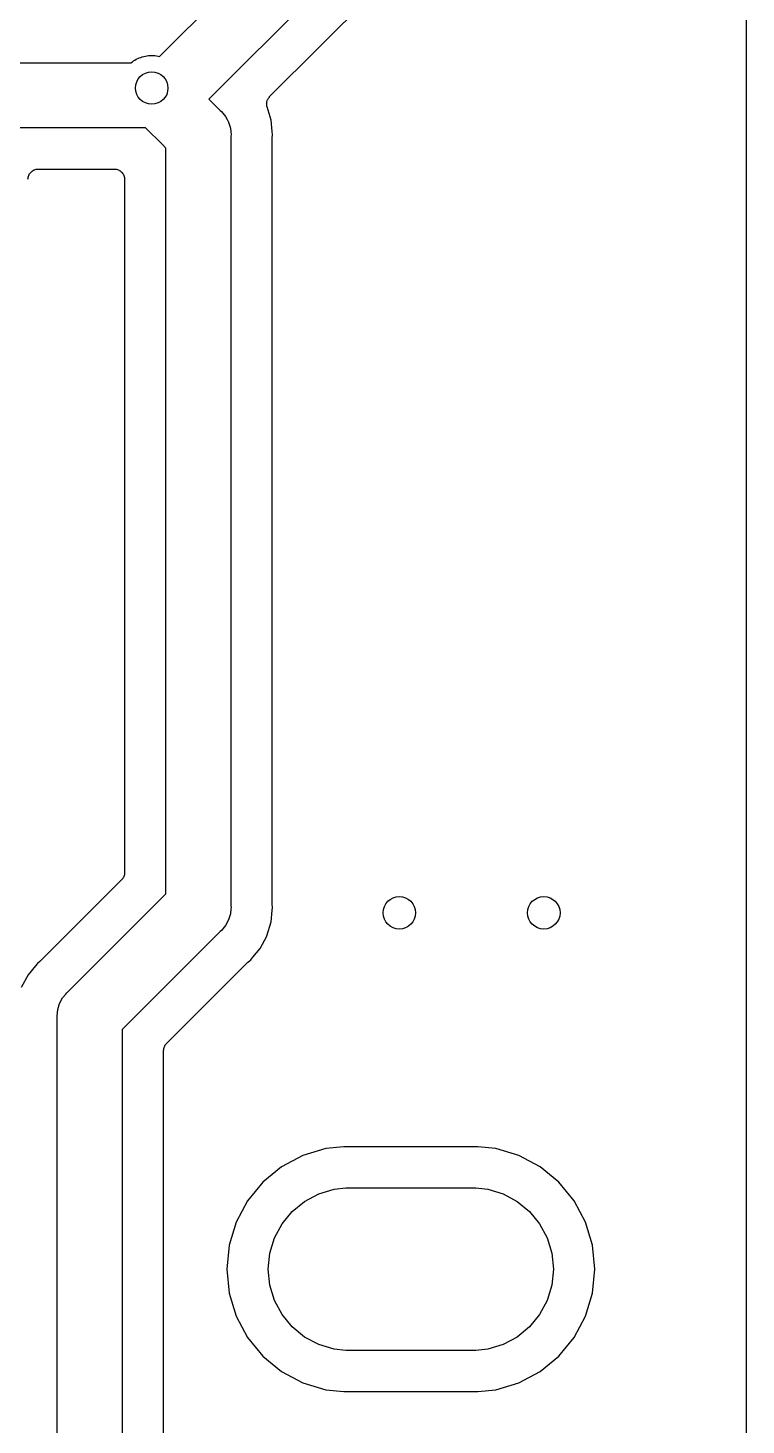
# Model space of a CAD drawing. Extents: x 3.65 to 7.93, y -5.83 to -2.58.
# Drawn here: x 7.58 to 7.928, y -4.098 to -3.421 of the extents above; entities that cross this region are included whole.
import ezdxf

# ---------------------------------------------------------------- set-up
doc = ezdxf.new("R2010")
doc.units = 0
doc.header["$MEASUREMENT"] = 0
doc.layers.add('BLACK', color=7, linetype='CONTINUOUS')

msp = doc.modelspace()

# ---------------------------------------------------------------- linework, layer by layer
at = {"layer": 'BLACK', "linetype": 'CONTINUOUS'}
for p, q in [((7.92803, -2.58697), (7.92803, -5.82303)), ((7.64382, -3.4347), (7.71465, -3.36387)), ((7.74098, -3.38208), (7.66766, -3.45539)), ((7.69716, -3.45418), (7.75426, -3.39709)), ((7.63394, -3.43538), (7.63469, -3.43515)), ((7.63469, -3.43515), (7.63541, -3.43486)), ((7.63541, -3.43486), (7.63617, -3.43471)), ((7.63617, -3.43471), (7.63691, -3.43448)), ((7.63691, -3.43448), (7.63769, -3.4344)), ((7.63769, -3.4344), (7.63845, -3.43425)), ((7.63845, -3.43425), (7.63923, -3.43425)), ((7.63923, -3.43425), (7.64, -3.43418)), ((7.64, -3.43418), (7.64077, -3.43425)), ((7.64077, -3.43425), (7.64155, -3.43425)), ((7.64155, -3.43425), (7.64231, -3.4344)), ((7.64231, -3.4344), (7.64309, -3.43448)), ((7.64309, -3.43448), (7.64382, -3.4347)), ((7.56756, -3.43781), (7.62991, -3.43781)), ((7.62991, -3.43781), (7.62996, -3.43777)), ((7.62996, -3.43777), (7.63061, -3.43734)), ((7.63061, -3.43734), (7.63121, -3.43684)), ((7.63121, -3.43684), (7.63189, -3.43648)), ((7.63189, -3.43648), (7.63254, -3.43604)), ((7.63254, -3.43604), (7.63326, -3.43575)), ((7.63326, -3.43575), (7.63394, -3.43538)), ((7.66766, -3.45539), (7.67323, -3.46096)), ((7.69608, -3.4558), (7.6962, -3.45556)), ((7.6962, -3.45556), (7.69631, -3.45532)), ((7.69631, -3.45532), (7.69643, -3.45513)), ((7.69643, -3.45513), (7.69654, -3.45494)), ((7.69654, -3.45494), (7.69671, -3.45473)), ((7.69671, -3.45473), (7.69686, -3.45451)), ((7.69686, -3.45451), (7.69702, -3.45436)), ((7.69702, -3.45436), (7.69716, -3.45418)), ((7.67323, -3.46096), (7.67383, -3.46145)), ((7.67383, -3.46145), (7.6758, -3.46385)), ((7.69569, -3.4577), (7.69572, -3.45744)), ((7.69572, -3.45792), (7.69569, -3.4577)), ((7.69571, -3.45814), (7.69572, -3.45792)), ((7.69576, -3.45841), (7.69571, -3.45814)), ((7.69572, -3.45717), (7.69577, -3.45695)), ((7.69572, -3.45744), (7.69572, -3.45717)), ((7.69579, -3.45867), (7.69576, -3.45841)), ((7.69577, -3.45695), (7.69579, -3.45673)), ((7.69579, -3.45673), (7.69587, -3.45648)), ((7.69585, -3.45889), (7.69579, -3.45867)), ((7.69589, -3.4591), (7.69585, -3.45889)), ((7.69587, -3.45648), (7.69593, -3.45621)), ((7.69591, -3.45917), (7.69589, -3.4591)), ((7.69787, -3.46563), (7.69591, -3.45917)), ((7.69593, -3.45621), (7.69601, -3.45601)), ((7.69601, -3.45601), (7.69608, -3.4558)), ((7.6758, -3.46385), (7.67651, -3.46518)), ((7.67651, -3.46518), (7.67726, -3.46658)), ((7.67726, -3.46658), (7.67813, -3.46946)), ((7.69841, -3.47112), (7.69787, -3.46563)), ((7.63704, -3.46931), (7.44524, -3.46931)), ((7.64516, -3.47743), (7.63704, -3.46931)), ((7.67813, -3.46946), (7.67816, -3.46955)), ((7.67816, -3.46955), (7.6783, -3.47103)), ((7.6783, -3.47103), (7.67846, -3.47264)), ((7.67846, -3.47264), (7.67839, -3.47341)), ((7.67839, -3.47341), (7.67839, -3.84659)), ((7.69839, -3.47457), (7.69841, -3.47436)), ((7.69839, -3.47464), (7.69839, -3.47457)), ((7.69839, -3.84536), (7.69839, -3.47464)), ((7.69841, -3.47113), (7.69841, -3.47112)), ((7.69856, -3.47264), (7.69841, -3.47113)), ((7.69841, -3.47415), (7.69856, -3.47264)), ((7.69841, -3.47436), (7.69841, -3.47415)), ((7.64689, -3.47916), (7.64516, -3.47743)), ((7.64516, -3.47743), (7.64516, -3.47743)), ((7.64689, -3.84084), (7.64689, -3.47916)), ((7.58358, -3.48954), (7.58403, -3.48941)), ((7.58403, -3.48941), (7.58405, -3.4894)), ((7.58405, -3.4894), (7.58406, -3.4894)), ((7.58406, -3.4894), (7.58453, -3.48936)), ((7.58453, -3.48936), (7.585, -3.48931)), ((7.585, -3.48931), (7.62189, -3.48931)), ((7.62189, -3.48931), (7.62192, -3.48931)), ((7.62192, -3.48931), (7.62193, -3.48931)), ((7.62193, -3.48931), (7.62193, -3.48931)), ((7.62193, -3.48931), (7.62196, -3.48931)), ((7.62196, -3.48931), (7.62243, -3.48936)), ((7.62243, -3.48936), (7.6229, -3.48941)), ((7.6229, -3.48941), (7.62291, -3.48942)), ((7.62291, -3.48942), (7.62293, -3.48942)), ((7.62293, -3.48942), (7.62338, -3.48956)), ((7.58, -3.49424), (7.58005, -3.49377)), ((7.58005, -3.49377), (7.5801, -3.49331)), ((7.5801, -3.49331), (7.58011, -3.49329)), ((7.58011, -3.49327), (7.58025, -3.49282)), ((7.58011, -3.49329), (7.58011, -3.49327)), ((7.58025, -3.49282), (7.58039, -3.49237)), ((7.58039, -3.49237), (7.5804, -3.49236)), ((7.5804, -3.49234), (7.58063, -3.49193)), ((7.5804, -3.49236), (7.5804, -3.49234)), ((7.58063, -3.49193), (7.58085, -3.49152)), ((7.58085, -3.49152), (7.58087, -3.4915)), ((7.58087, -3.49149), (7.58118, -3.49113)), ((7.58087, -3.4915), (7.58087, -3.49149)), ((7.58118, -3.49113), (7.58148, -3.49076)), ((7.58148, -3.49076), (7.58149, -3.49075)), ((7.58149, -3.49075), (7.5815, -3.49074)), ((7.5815, -3.49074), (7.58187, -3.49044)), ((7.58187, -3.49044), (7.58223, -3.49015)), ((7.58223, -3.49015), (7.58225, -3.49014)), ((7.58225, -3.49014), (7.58226, -3.49013)), ((7.58226, -3.49013), (7.58268, -3.48991)), ((7.58268, -3.48991), (7.58309, -3.48969)), ((7.58309, -3.48969), (7.58311, -3.48968)), ((7.58311, -3.48968), (7.58313, -3.48968)), ((7.58313, -3.48968), (7.58358, -3.48954)), ((7.62338, -3.48956), (7.62383, -3.4897)), ((7.62383, -3.4897), (7.62384, -3.48971)), ((7.62384, -3.48971), (7.62386, -3.48972)), ((7.62386, -3.48972), (7.62427, -3.48994)), ((7.62427, -3.48994), (7.62469, -3.49017)), ((7.62469, -3.49017), (7.6247, -3.49018)), ((7.6247, -3.49018), (7.62472, -3.49019)), ((7.62472, -3.49019), (7.62507, -3.49049)), ((7.62507, -3.49049), (7.62544, -3.49079)), ((7.62544, -3.49079), (7.62545, -3.4908)), ((7.62545, -3.4908), (7.62546, -3.49081)), ((7.62546, -3.49081), (7.62576, -3.49118)), ((7.62576, -3.49118), (7.62605, -3.49154)), ((7.62605, -3.49154), (7.62606, -3.49156)), ((7.62606, -3.49156), (7.62607, -3.49157)), ((7.62607, -3.49157), (7.62629, -3.49199)), ((7.62629, -3.49199), (7.62651, -3.49241)), ((7.62651, -3.49241), (7.62652, -3.49242)), ((7.62652, -3.49242), (7.62653, -3.49244)), ((7.62653, -3.49244), (7.62666, -3.49289)), ((7.62666, -3.49289), (7.62679, -3.49334)), ((7.62679, -3.49334), (7.6268, -3.49336)), ((7.6268, -3.49336), (7.6268, -3.49337)), ((7.6268, -3.49337), (7.62684, -3.49384)), ((7.62684, -3.49384), (7.62689, -3.49431)), ((7.62689, -3.49431), (7.62689, -3.83048)), ((7.62543, -3.83402), (7.58614, -3.87331)), ((7.62572, -3.83366), (7.62543, -3.83402)), ((7.62602, -3.83331), (7.62572, -3.83366)), ((7.62603, -3.83329), (7.62602, -3.83331)), ((7.62605, -3.83326), (7.62603, -3.83329)), ((7.62626, -3.83286), (7.62605, -3.83326)), ((7.62649, -3.83245), (7.62626, -3.83286)), ((7.62651, -3.8324), (7.62649, -3.83243)), ((7.62649, -3.83243), (7.62649, -3.83245)), ((7.62664, -3.83196), (7.62651, -3.8324)), ((7.62678, -3.83152), (7.62664, -3.83196)), ((7.62679, -3.83147), (7.62678, -3.8315)), ((7.62678, -3.8315), (7.62678, -3.83152)), ((7.62684, -3.83101), (7.62679, -3.83147)), ((7.62689, -3.83055), (7.62684, -3.83101)), ((7.62689, -3.83048), (7.62689, -3.8305)), ((7.62689, -3.8305), (7.62689, -3.8305)), ((7.62689, -3.8305), (7.62689, -3.8305)), ((7.62689, -3.8305), (7.62689, -3.83055)), ((7.59941, -3.88832), (7.64689, -3.84084)), ((7.67839, -3.84814), (7.67816, -3.85045)), ((7.67839, -3.84659), (7.67846, -3.84736)), ((7.67846, -3.84736), (7.67839, -3.84814)), ((7.67839, -3.84814), (7.67839, -3.84814)), ((7.69841, -3.84557), (7.69839, -3.84536)), ((7.6984, -3.84578), (7.69841, -3.84557)), ((7.69841, -3.84585), (7.6984, -3.84578)), ((7.69856, -3.84736), (7.69841, -3.84585)), ((7.69841, -3.84887), (7.69856, -3.84736)), ((7.67726, -3.85342), (7.6758, -3.85615)), ((7.67816, -3.85045), (7.67726, -3.85342)), ((7.69582, -3.86111), (7.69787, -3.85437)), ((7.69787, -3.85437), (7.69841, -3.84887)), ((7.69841, -3.84887), (7.69841, -3.84887)), ((7.67323, -3.85904), (7.62575, -3.90652)), ((7.67383, -3.85855), (7.67323, -3.85904)), ((7.6758, -3.85615), (7.67383, -3.85855)), ((7.69251, -3.86732), (7.69575, -3.86125)), ((7.69575, -3.86125), (7.69582, -3.86111)), ((7.69575, -3.86125), (7.69575, -3.86125)), ((7.689, -3.87158), (7.69251, -3.86732)), ((7.5846, -3.8746), (7.58364, -3.87577)), ((7.58577, -3.87364), (7.5846, -3.8746)), ((7.58592, -3.87349), (7.58577, -3.87364)), ((7.58609, -3.87336), (7.58592, -3.87349)), ((7.58614, -3.87331), (7.58609, -3.87336)), ((7.64721, -3.91334), (7.6865, -3.87405)), ((7.6865, -3.87405), (7.68655, -3.87401)), ((7.68655, -3.87401), (7.68672, -3.87387)), ((7.68672, -3.87387), (7.68686, -3.87373)), ((7.68686, -3.87373), (7.68804, -3.87276)), ((7.68804, -3.87276), (7.689, -3.87159)), ((7.689, -3.87159), (7.689, -3.87158)), ((7.58013, -3.88004), (7.57681, -3.88625)), ((7.58364, -3.87577), (7.58013, -3.88004)), ((7.58364, -3.87577), (7.58364, -3.87577)), ((7.59832, -3.88941), (7.59881, -3.88881)), ((7.59881, -3.88881), (7.59941, -3.88832)), ((7.59448, -3.89691), (7.59538, -3.89394)), ((7.59538, -3.89394), (7.59684, -3.89121)), ((7.59684, -3.89121), (7.59832, -3.88941)), ((7.59832, -3.88941), (7.59832, -3.88941)), ((7.59418, -3.9), (7.59448, -3.89691)), ((7.59425, -3.90077), (7.59418, -3.9)), ((7.59425, -4.41923), (7.59425, -3.90077)), ((7.62575, -3.90652), (7.62575, -4.41348)), ((7.64575, -3.91681), (7.6458, -3.91635)), ((7.6458, -3.91635), (7.64585, -3.91589)), ((7.64585, -3.91586), (7.64586, -3.91584)), ((7.64585, -3.91589), (7.64585, -3.91586)), ((7.64586, -3.91584), (7.646, -3.9154)), ((7.646, -3.9154), (7.64613, -3.91496)), ((7.64613, -3.91496), (7.64614, -3.91493)), ((7.64614, -3.91493), (7.64615, -3.91491)), ((7.64615, -3.91491), (7.64638, -3.9145)), ((7.64638, -3.9145), (7.64659, -3.9141)), ((7.64659, -3.9141), (7.64661, -3.91408)), ((7.64661, -3.91408), (7.64662, -3.91405)), ((7.64662, -3.91405), (7.64692, -3.9137)), ((7.64692, -3.9137), (7.64721, -3.91334)), ((7.64575, -3.91686), (7.64575, -3.91681)), ((7.64575, -3.91688), (7.64575, -3.91686)), ((7.64575, -3.91686), (7.64575, -3.91686)), ((7.64575, -3.91686), (7.64575, -3.91686)), ((7.64575, -4.40312), (7.64575, -3.91688)), ((7.73315, -3.96346), (7.72442, -3.96432)), ((7.79803, -3.96346), (7.73315, -3.96346)), ((7.80676, -3.96432), (7.79803, -3.96346)), ((7.71323, -3.96772), (7.70292, -3.97323)), ((7.72442, -3.96432), (7.71323, -3.96772)), ((7.81795, -3.96772), (7.80676, -3.96432)), ((7.82826, -3.97323), (7.81795, -3.96772)), ((7.70292, -3.97323), (7.69388, -3.98065)), ((7.8373, -3.98065), (7.82826, -3.97323)), ((7.69388, -3.98065), (7.68646, -3.98969)), ((7.72092, -3.98629), (7.72835, -3.98403)), ((7.72835, -3.98403), (7.73413, -3.98346)), ((7.73413, -3.98346), (7.79705, -3.98346)), ((7.79705, -3.98346), (7.80284, -3.98403)), ((7.80284, -3.98403), (7.81026, -3.98629)), ((7.84472, -3.98969), (7.8373, -3.98065)), ((7.68646, -3.98969), (7.68095, -4)), ((7.70809, -3.99486), (7.71408, -3.98994)), ((7.71408, -3.98994), (7.72092, -3.98629)), ((7.81026, -3.98629), (7.8171, -3.98994)), ((7.8171, -3.98994), (7.82309, -3.99486)), ((7.85023, -4), (7.84472, -3.98969)), ((7.70317, -4.00086), (7.70809, -3.99486)), ((7.82309, -3.99486), (7.82801, -4.00086)), ((7.68095, -4), (7.67755, -4.0112)), ((7.69951, -4.0077), (7.70317, -4.00086)), ((7.82801, -4.00086), (7.83167, -4.0077)), ((7.85363, -4.0112), (7.85023, -4)), ((7.67755, -4.0112), (7.67641, -4.02283)), ((7.69726, -4.01512), (7.69951, -4.0077)), ((7.83167, -4.0077), (7.83392, -4.01512)), ((7.85478, -4.02283), (7.85363, -4.0112)), ((7.6965, -4.02283), (7.69726, -4.01512)), ((7.83392, -4.01512), (7.83468, -4.02283)), ((7.67641, -4.02283), (7.67755, -4.03447)), ((7.69726, -4.03055), (7.6965, -4.02283)), ((7.83468, -4.02283), (7.83392, -4.03055)), ((7.85363, -4.03447), (7.85478, -4.02283)), ((7.69951, -4.03797), (7.69726, -4.03055)), ((7.83392, -4.03055), (7.83167, -4.03797)), ((7.67755, -4.03447), (7.68095, -4.04566)), ((7.70317, -4.04481), (7.69951, -4.03797)), ((7.83167, -4.03797), (7.82801, -4.04481)), ((7.85023, -4.04566), (7.85363, -4.03447)), ((7.70809, -4.05081), (7.70317, -4.04481)), ((7.82801, -4.04481), (7.82309, -4.05081)), ((7.68095, -4.04566), (7.68646, -4.05598)), ((7.71408, -4.05573), (7.70809, -4.05081)), ((7.82309, -4.05081), (7.8171, -4.05573)), ((7.84472, -4.05598), (7.85023, -4.04566)), ((7.68646, -4.05598), (7.69388, -4.06502)), ((7.72092, -4.05938), (7.71408, -4.05573)), ((7.8171, -4.05573), (7.81026, -4.05938)), ((7.8373, -4.06502), (7.84472, -4.05598)), ((7.69388, -4.06502), (7.70292, -4.07244)), ((7.72835, -4.06164), (7.72092, -4.05938)), ((7.73413, -4.0622), (7.72835, -4.06164)), ((7.79705, -4.0622), (7.73413, -4.0622)), ((7.80284, -4.06164), (7.79705, -4.0622)), ((7.81026, -4.05938), (7.80284, -4.06164)), ((7.82826, -4.07244), (7.8373, -4.06502)), ((7.70292, -4.07244), (7.71323, -4.07795)), ((7.71323, -4.07795), (7.72442, -4.08135)), ((7.80676, -4.08135), (7.81795, -4.07795)), ((7.81795, -4.07795), (7.82826, -4.07244)), ((7.72442, -4.08135), (7.73315, -4.0822)), ((7.73315, -4.0822), (7.79803, -4.0822)), ((7.79803, -4.0822), (7.80676, -4.08135))]:
    msp.add_line(p, q, dxfattribs=at)
at = {"layer": 'BLACK'}
for centre in [(7.64, -3.45), (7.76, -3.85), (7.83, -3.85)]:
    msp.add_circle(centre, 0.00787, dxfattribs=at)

doc.saveas('drawing.dxf')
